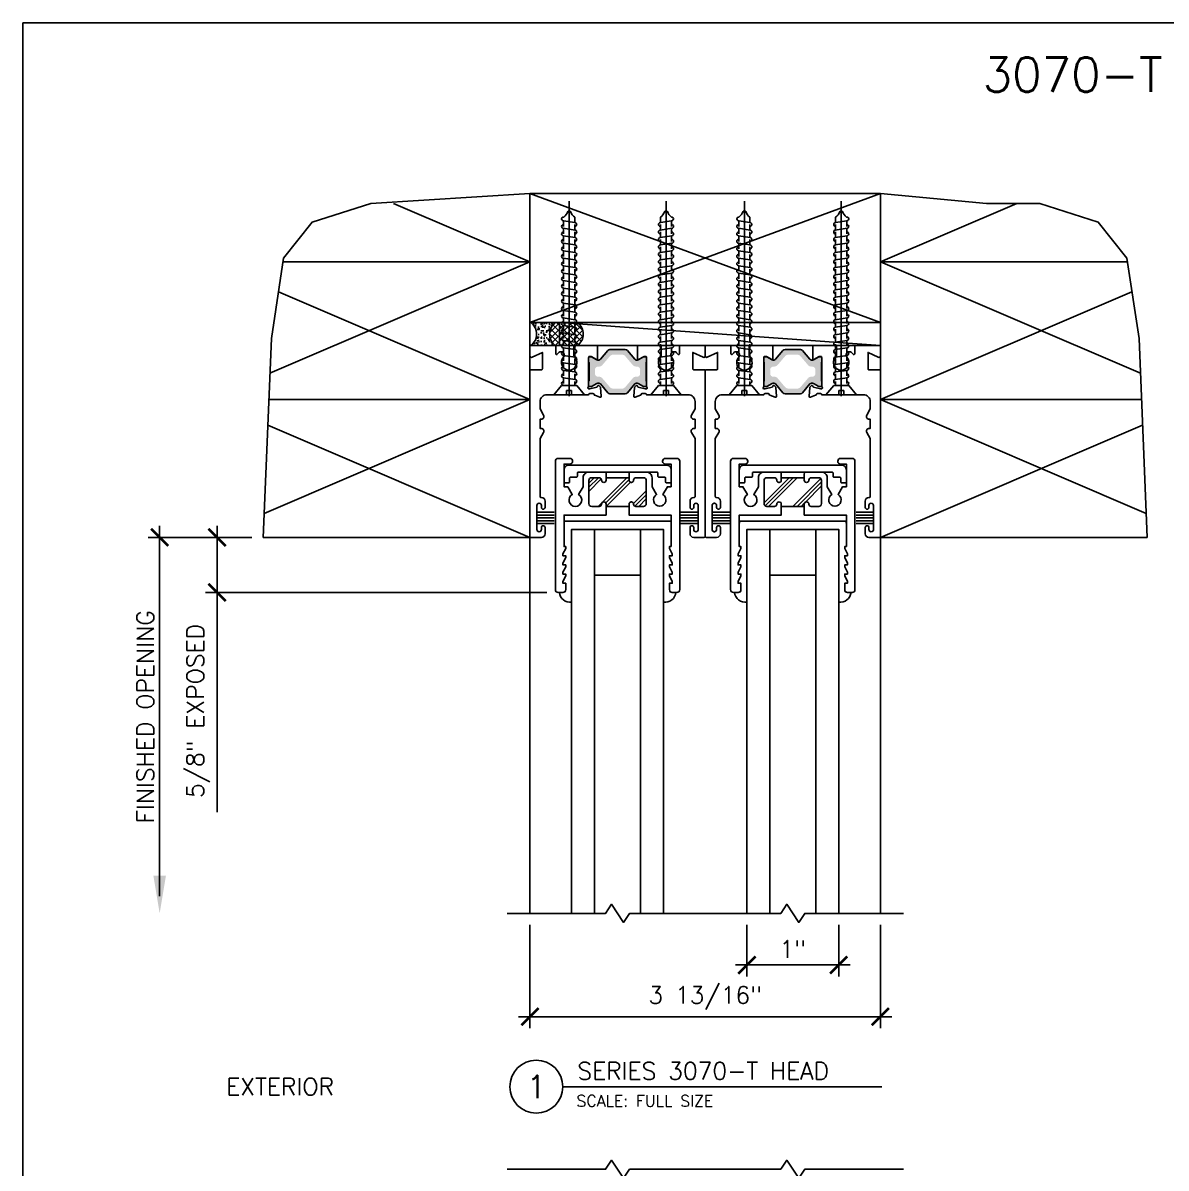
# Model space of a CAD drawing. Header units: inches. Extents: x 819.8 to 852.5, y 498 to 521.
# Drawn here: x 819.84 to 832.29, y 508.57 to 521.03 of the extents above; entities that cross this region are included whole.
import ezdxf
from ezdxf.enums import TextEntityAlignment as Align

# ---------------------------------------------------------------- set-up
doc = ezdxf.new("R2010")
doc.units = ezdxf.units.IN
doc.header["$MEASUREMENT"] = 0
for name, color, linetype in [('BREAK', 6, 'Continuous'), ('DIM', 140, 'Continuous'), ('DIM @ 1', 140, 'Continuous'), ('DTLBUBBLE', 6, 'Continuous'), ('FRAME', 1, 'Continuous'), ('GEOMETRY', 7, 'Continuous'), ('GLASS', 7, 'Continuous'), ('I-STRUT', 7, 'Continuous'), ('SEAL', 7, 'Continuous'), ('SHIM', 1, 'Continuous'), ('TEXT', 7, 'Continuous'), ('VENT', 5, 'Continuous')]:
    doc.layers.add(name, color=color, linetype=linetype)
doc.layers.add('NO PLOT', color=40, linetype='Continuous', plot=False)
doc.layers.add('VIEWPORT LAYOUT', color=40, linetype='Continuous', plot=False)
doc.styles.add('SIMPLEX1', font='simplex.shx')
doc.styles.get("Standard").update_dxf_attribs({"font": 'romans.shx'})
doc.dimstyles.new('1X1', dxfattribs={"dimtxt": 0.1875, "dimasz": 0.1875, "dimexe": 0.125, "dimexo": 0.125, "dimgap": 0.062, "dimtad": 1, "dimdec": 4, "dimzin": 11, "dimdsep": 46, "dimlunit": 5, "dimtxsty": 'Standard', "dimblk1": 'ARCHTICK', "dimblk2": 'ARCHTICK', "dimsah": 1, "dimcen": 0, "dimdle": 0.125, "dimadec": 0, "dimazin": 0, "dimtfac": 1, "dimtdec": 4, "dimtofl": 0, "dimtmove": 0, "dimatfit": 3, "dimldrblk": 'ARROW', "dimfxl": 0, "dimfrac": 2, "dimtolj": 1, "dimtzin": 0, "dimarcsym": 0})
doc.dimstyles.new('1X1T-A', dxfattribs={"dimtxt": 0.1875, "dimasz": 0.1875, "dimexe": 0.125, "dimexo": 0.125, "dimgap": 0.062, "dimtad": 1, "dimdec": 5, "dimdsep": 46, "dimlunit": 4, "dimtxsty": 'SIMPLEX1', "dimblk1": 'ARCHTICK', "dimblk2": 'ARROW', "dimsah": 1, "dimcen": 0, "dimdle": 0.125, "dimse2": 1, "dimadec": 0, "dimazin": 0, "dimtfac": 1, "dimtdec": 5, "dimtofl": 0, "dimtmove": 0, "dimatfit": 3, "dimldrblk": 'ARCHTICK', "dimfxl": 0, "dimfrac": 2, "dimtolj": 1, "dimtzin": 0, "dimarcsym": 0})

# ---------------------------------------------------------------- blocks, each defined once
blk = doc.blocks.new('PAPER-SPACE')
blk.add_lwpolyline([(0, 0), (784.37, 0), (784.37, 553.2), (0, 553.2)], close=True)
blk = doc.blocks.new('3700-HEAD')
at = {"layer": 'I-STRUT'}
h = blk.add_hatch(color=256, dxfattribs=at)
h.dxf.hatch_style = 1
edge = h.paths.add_edge_path(flags=16)
edge.add_arc((0.753, 1.692), 0.0472, 39.9998, 90, ccw=False)
edge.add_line((0.789, 1.722), (0.87, 1.626))
edge.add_arc((0.906, 1.657), 0.0472, 219.9998, 270)
edge.add_line((0.906, 1.609), (1.002, 1.609))
edge.add_arc((1.002, 1.657), 0.0472, 270, 320.0002)
edge.add_line((1.038, 1.626), (1.119, 1.722))
edge.add_arc((1.155, 1.692), 0.0472, 90, 140.0002, ccw=False)
edge.add_line((1.155, 1.739), (1.165, 1.739))
edge.add_arc((1.165, 1.774), 0.0355, 270.7985, 360)
edge.add_line((1.2, 1.774), (1.2, 1.814))
edge.add_arc((1.165, 1.814), 0.0355, 0, 89.2015)
edge.add_line((1.165, 1.85), (1.155, 1.85))
edge.add_arc((1.155, 1.897), 0.0472, 219.9998, 270, ccw=False)
edge.add_line((1.119, 1.867), (1.038, 1.962))
edge.add_arc((1.002, 1.932), 0.0472, 39.9998, 90)
edge.add_line((1.002, 1.979), (0.906, 1.979))
edge.add_arc((0.906, 1.932), 0.0472, 90, 140.0002)
edge.add_line((0.87, 1.962), (0.789, 1.867))
edge.add_arc((0.753, 1.897), 0.0472, 270, 320.0002, ccw=False)
edge.add_line((0.753, 1.85), (0.743, 1.85))
edge.add_arc((0.743, 1.814), 0.0355, 90.7985, 180)
edge.add_line((0.708, 1.814), (0.708, 1.774))
edge.add_arc((0.743, 1.774), 0.0355, 180, 269.2015)
edge.add_line((0.743, 1.739), (0.753, 1.739))
edge = h.paths.add_edge_path()
edge.add_arc((0.744, 1.948), 0.0302, 239.9999, 319.9998)
edge.add_line((0.767, 1.929), (0.847, 2.024))
edge.add_arc((0.87, 2.004), 0.0302, 90, 139.9998, ccw=False)
edge.add_line((0.87, 2.034), (1.038, 2.034))
edge.add_arc((1.038, 2.004), 0.0302, 40.0002, 90, ccw=False)
edge.add_line((1.061, 2.024), (1.141, 1.929))
edge.add_arc((1.164, 1.948), 0.0302, 220.0002, 300.0001)
edge.add_line((1.179, 1.922), (1.237, 1.955))
edge.add_arc((1.243, 1.945), 0.0119, 90, 120.0001, ccw=False)
edge.add_line((1.243, 1.957), (1.257, 1.957))
edge.add_arc((1.257, 1.945), 0.0119, 0.069, 90.069, ccw=False)
edge.add_line((1.269, 1.945), (1.269, 1.902))
edge.add_arc((1.259, 1.902), 0.00991, -53.1301, 0, ccw=False)
edge.add_line((1.265, 1.894), (1.265, 1.694))
edge.add_arc((1.259, 1.686), 0.00991, 0, 53.1301, ccw=False)
edge.add_line((1.269, 1.686), (1.269, 1.643))
edge.add_arc((1.257, 1.643), 0.0119, 270, 360, ccw=False)
edge.add_line((1.257, 1.632), (1.243, 1.632))
edge.add_arc((1.243, 1.643), 0.0119, 239.9999, 270, ccw=False)
edge.add_line((1.237, 1.633), (1.179, 1.666))
edge.add_arc((1.164, 1.64), 0.0302, 59.9999, 139.9998)
edge.add_line((1.141, 1.66), (1.061, 1.565))
edge.add_arc((1.038, 1.584), 0.0302, 270, 319.9998, ccw=False)
edge.add_line((1.038, 1.554), (0.87, 1.554))
edge.add_arc((0.87, 1.584), 0.0302, 220.0002, 270, ccw=False)
edge.add_line((0.847, 1.565), (0.767, 1.66))
edge.add_arc((0.744, 1.64), 0.0302, 40.0002, 120.0001)
edge.add_line((0.729, 1.666), (0.671, 1.633))
edge.add_arc((0.665, 1.643), 0.0119, 270, 300.0001, ccw=False)
edge.add_line((0.665, 1.632), (0.651, 1.632))
edge.add_arc((0.651, 1.643), 0.0119, 180, 270, ccw=False)
edge.add_line((0.639, 1.643), (0.639, 1.686))
edge.add_arc((0.649, 1.686), 0.00991, 126.8699, 180, ccw=False)
edge.add_line((0.643, 1.694), (0.643, 1.894))
edge.add_arc((0.649, 1.902), 0.00991, 180, 233.1301, ccw=False)
edge.add_line((0.639, 1.902), (0.639, 1.945))
edge.add_arc((0.651, 1.945), 0.0119, 89.931, 179.931, ccw=False)
edge.add_line((0.651, 1.957), (0.665, 1.957))
edge.add_arc((0.665, 1.945), 0.0119, 59.9999, 90, ccw=False)
edge.add_line((0.671, 1.955), (0.729, 1.922))
for points in [[(0.11, 1.388), (0.148, 1.322, -0.57735), (0.122, 1.277), (0.11, 1.277), (0.11, 1.177), (0.122, 1.177, -0.57735), (0.148, 1.132), (0.11, 1.066), (0.11, 0.434, 0.414214), (0.12, 0.424), (0.125, 0.424, -0.414214), (0.165, 0.384), (0.165, 0.317, -0.414214), (0.145, 0.297), (0.144, 0.297, -0.414214), (0.125, 0.317), (0.125, 0.338, 0.414214), (0.1, 0.362), (0.099, 0.362, 0.414214), (0.075, 0.338), (0.075, 0.077, 0.414214), (0.099, 0.052), (0.1, 0.052, 0.414214), (0.125, 0.077), (0.125, 0.098, -0.414214), (0.144, 0.117), (0.145, 0.117, -0.414214), (0.165, 0.098), (0.165, 0.03, -0.414214), (0.125, -0.01), (0.01, -0.01, -0.414214), (0, 0), (0, 1.805, -0.414214), (0.01, 1.815), (0.125, 1.815, 0.414214), (0.135, 1.825), (0.135, 2.003), (0.023, 1.951, -0.546624), (0, 1.966), (0, 2.068, -0.414214), (0.01, 2.078), (0.27, 2.078, -0.414214), (0.28, 2.068), (0.28, 1.99, 0.733941), (0.298, 1.984, -0.034035), (0.311, 2, -0.505732), (0.369, 1.994), (0.369, 1.993, -0.327538), (0.365, 1.951, 0.652778), (0.427, 1.81, 0.660027), (0.487, 1.952, -0.193039), (0.479, 1.973), (0.479, 2.068, -0.414214), (0.489, 2.078), (0.727, 2.078, -0.414214), (0.737, 2.068), (0.737, 1.933, -0.585524), (0.725, 1.926), (0.666, 1.959, 0.137872), (0.659, 1.961), (0.651, 1.961, 0.414214), (0.639, 1.949), (0.639, 1.636, -0.213422), (0.635, 1.627, 0.6885), (0.643, 1.606), (0.649, 1.606, 0.065543), (0.652, 1.607), (0.728, 1.627, 0.267949), (0.736, 1.635), (0.738, 1.64, -0.57735), (0.751, 1.643), (0.765, 1.629, -0.176327), (0.769, 1.622), (0.777, 1.529, -0.548619), (0.761, 1.516), (0.705, 1.537, -0.263725), (0.698, 1.545, 0.359508), (0.686, 1.555), (0.651, 1.555, 0.414214), (0.639, 1.543), (0.185, 1.543, 0.414214), (0.11, 1.468), (0.11, 1.388)], [(1.798, 1.388), (1.76, 1.322, 0.57735), (1.786, 1.277), (1.798, 1.277), (1.798, 1.177), (1.786, 1.177, 0.57735), (1.76, 1.132), (1.798, 1.066), (1.798, 0.434, -0.414214), (1.788, 0.424), (1.783, 0.424, 0.414214), (1.743, 0.384), (1.743, 0.317, 0.414214), (1.763, 0.297), (1.763, 0.297, 0.414214), (1.783, 0.317), (1.783, 0.338, -0.414214), (1.807, 0.362), (1.808, 0.362, -0.414214), (1.833, 0.338), (1.833, 0.077, -0.414214), (1.808, 0.052), (1.807, 0.052, -0.414214), (1.783, 0.077), (1.783, 0.098, 0.414214), (1.763, 0.117), (1.762, 0.117, 0.414214), (1.743, 0.098), (1.743, 0.03, 0.414214), (1.783, -0.01), (1.898, -0.01, 0.414214), (1.908, 0), (1.908, 1.805, 0.414214), (1.898, 1.815), (1.783, 1.815, -0.414214), (1.773, 1.825), (1.773, 2.003), (1.885, 1.951, 0.546624), (1.908, 1.966), (1.908, 2.068, 0.414214), (1.898, 2.078), (1.638, 2.078, 0.414214), (1.628, 2.068), (1.628, 1.99, -0.733941), (1.61, 1.984, 0.034035), (1.597, 2, 0.505732), (1.539, 1.994), (1.539, 1.993, 0.327538), (1.543, 1.951, -0.652778), (1.481, 1.81, -0.660027), (1.421, 1.952, 0.193039), (1.429, 1.973), (1.429, 2.068, 0.414214), (1.419, 2.078), (1.181, 2.078, 0.414214), (1.171, 2.068), (1.171, 1.933, 0.585524), (1.183, 1.926), (1.242, 1.959, -0.137872), (1.249, 1.961), (1.257, 1.961, -0.414214), (1.269, 1.949), (1.269, 1.636, 0.213422), (1.273, 1.627, -0.6885), (1.265, 1.606), (1.259, 1.606, -0.065543), (1.256, 1.607), (1.18, 1.627, -0.267949), (1.172, 1.635), (1.17, 1.64, 0.57735), (1.157, 1.643), (1.143, 1.629, 0.176327), (1.139, 1.622), (1.131, 1.529, 0.548619), (1.147, 1.516), (1.203, 1.537, 0.263725), (1.21, 1.545, -0.359508), (1.222, 1.555), (1.257, 1.555, -0.414214), (1.269, 1.543), (1.723, 1.543, -0.414214), (1.798, 1.468), (1.798, 1.388)]]:
    blk.add_lwpolyline(points, format="xyb")
blk.add_lwpolyline([(0.729, 1.922, 0.36397), (0.767, 1.929), (0.847, 2.024, -0.221694), (0.87, 2.034), (1.038, 2.034, -0.221694), (1.061, 2.024), (1.141, 1.929, 0.36397), (1.179, 1.922), (1.237, 1.955, -0.131653), (1.243, 1.957), (1.257, 1.957, -0.414214), (1.269, 1.945), (1.269, 1.902, -0.236068), (1.265, 1.894), (1.265, 1.694, -0.236068), (1.269, 1.686), (1.269, 1.643, -0.414214), (1.257, 1.632), (1.243, 1.632, -0.131653), (1.237, 1.633), (1.179, 1.666, 0.36397), (1.141, 1.66), (1.061, 1.565, -0.221694), (1.038, 1.554), (0.87, 1.554, -0.221694), (0.847, 1.565), (0.767, 1.66, 0.36397), (0.729, 1.666), (0.671, 1.633, -0.131653), (0.665, 1.632), (0.651, 1.632, -0.414214), (0.639, 1.643), (0.639, 1.686, -0.236068), (0.643, 1.694), (0.643, 1.894, -0.236068), (0.639, 1.902), (0.639, 1.945, -0.414214), (0.651, 1.957), (0.665, 1.957, -0.131653), (0.671, 1.955)], format="xyb", close=True, dxfattribs=at)
blk = doc.blocks.new('RALE-SREADER')
at = {"layer": 'GEOMETRY', "color": 1}
blk.add_lwpolyline([(0.135, -0.08), (0.07, -0.08, 0.414214), (0.06, -0.09), (0.06, -0.133, -0.414214), (0.05, -0.143), (0.01, -0.143, -0.414214), (0, -0.133), (0, 0, -0.414214), (0.05, 0.05), (1.116, 0.05, -0.414214), (1.166, 0), (1.166, -0.133, -0.414214), (1.156, -0.143), (1.116, -0.143, -0.414214), (1.106, -0.133), (1.106, -0.09, 0.414214), (1.096, -0.08), (1.031, -0.08, -0.414214), (1.021, -0.07), (1.021, -0.035, 0.414214), (1.011, -0.025), (0.155, -0.025, 0.414214), (0.145, -0.035), (0.145, -0.07, -0.414214)], format="xyb", close=True, dxfattribs=at)
blk = doc.blocks.new('3075 TOP RAIL')
h = blk.add_hatch()
h.set_pattern_fill('PLAST', angle=45, style=0)
h.paths.add_polyline_path([(-0.125, 0.312), (-0.125, 0.286, -0.414214), (-0.149, 0.262), (-0.151, 0.262, -0.414214), (-0.175, 0.286), (-0.175, 0.287, 0.414214), (-0.2, 0.312), (-0.282, 0.312, 0.414214), (-0.313, 0.281), (-0.313, 0.031, 0.414214), (-0.282, 0), (-0.2, 0, 0.414214), (-0.175, 0.025, -0.414214), (-0.15, 0.05), (-0.149, 0.05, -0.414214), (-0.125, 0.026), (-0.125, 0), (0.125, 0), (0.125, 0.026, -0.414214), (0.149, 0.05), (0.15, 0.05, -0.414214), (0.175, 0.025, 0.414214), (0.2, 0), (0.282, 0, 0.414214), (0.313, 0.031), (0.313, 0.281, 0.414214), (0.282, 0.312), (0.2, 0.312, 0.420325), (0.175, 0.286, -0.420203), (0.151, 0.262), (0.149, 0.262, -0.414214), (0.125, 0.286), (0.125, 0.312)])
at = {"color": 7}
for p, q in [((-0.125, 0.312), (0.125, 0.312)), ((0.125, 0), (-0.125, 0))]:
    blk.add_line(p, q, dxfattribs=at)
for points in [[(-0.149, 0.05), (-0.15, 0.05, 0.414214), (-0.175, 0.025, -0.414214), (-0.2, 0), (-0.282, 0, -0.414214), (-0.313, 0.031), (-0.313, 0.281, -0.414214), (-0.282, 0.312), (-0.2, 0.312, -0.414214), (-0.175, 0.287), (-0.175, 0.286, 0.414214), (-0.151, 0.262), (-0.149, 0.262, 0.414214), (-0.125, 0.286), (-0.125, 0.343), (-0.126, 0.374), (-0.156, 0.374), (-0.313, 0.374, 0.414214), (-0.375, 0.312), (-0.375, 0.214), (-0.425, 0.129, -3.732051), (-0.494, 0.129), (-0.543, 0.214), (-0.583, 0.214), (-0.583, 0.461), (-0.519, 0.461, 0.414214), (-0.49, 0.49), (-0.49, 0.492, 0.414214), (-0.521, 0.523), (-0.646, 0.523, 0.414214), (-0.677, 0.492), (-0.677, -0.906, 0.414214), (-0.646, -0.937), (-0.596, -0.937, 0.414214), (-0.565, -0.906), (-0.565, -0.837), (-0.595, -0.837), (-0.595, -0.817), (-0.565, -0.757), (-0.565, -0.737), (-0.595, -0.737), (-0.595, -0.717), (-0.565, -0.657), (-0.565, -0.637), (-0.595, -0.637), (-0.595, -0.617), (-0.565, -0.557), (-0.565, -0.537), (-0.595, -0.537), (-0.595, -0.517), (-0.565, -0.457), (-0.565, -0.437), (-0.583, -0.437), (-0.583, -0.094), (-0.125, -0.094), (-0.125, 0.026, 0.414214)], [(0.583, -0.437), (0.565, -0.437), (0.565, -0.457), (0.595, -0.517), (0.595, -0.537), (0.565, -0.537), (0.565, -0.557), (0.595, -0.617), (0.595, -0.637), (0.565, -0.637), (0.565, -0.657), (0.595, -0.717), (0.595, -0.737), (0.565, -0.737), (0.565, -0.757), (0.595, -0.817), (0.595, -0.837), (0.565, -0.837), (0.565, -0.906, 0.414214), (0.596, -0.937), (0.646, -0.937, 0.414214), (0.677, -0.906), (0.677, 0.492, 0.414214), (0.646, 0.523), (0.521, 0.523, 0.414214), (0.49, 0.492), (0.49, 0.49, 0.414214), (0.519, 0.461), (0.583, 0.461), (0.583, 0.214), (0.543, 0.214), (0.493, 0.129, -3.732051), (0.425, 0.129), (0.375, 0.214), (0.375, 0.312, 0.414214), (0.313, 0.374), (0.156, 0.374), (0.127, 0.374), (0.125, 0.343), (0.125, 0.286, 0.414214), (0.149, 0.262), (0.151, 0.262, 0.414214), (0.175, 0.286), (0.175, 0.287, -0.414214), (0.2, 0.312), (0.282, 0.312, -0.414214), (0.313, 0.281), (0.313, 0.031, -0.414214), (0.282, 0), (0.2, 0, -0.414214), (0.175, 0.025, 0.414214), (0.15, 0.05), (0.149, 0.05, 0.414214), (0.125, 0.026), (0.125, -0.094), (0.583, -0.094)]]:
    blk.add_lwpolyline(points, format="xyb", close=True)
blk.add_blockref('RALE-SREADER', (-0.583, 0.399))
blk = doc.blocks.new('A$C5A66615D')
for p, q in [((0.19, 0.124), (0, 0.124)), ((0.19, 0.093), (0, 0.093)), ((0.19, 0.062), (0, 0.062)), ((0.19, 0.031), (0, 0.031)), ((0.19, 0), (0, 0))]:
    blk.add_line(p, q)
blk = doc.blocks.new('*U138')
at = {"layer": 'FRAME'}
blk.add_blockref('3700-HEAD', (0, -2.068), dxfattribs=at)
at = {"layer": 'SEAL'}
blk.add_blockref('A$C5A66615D', (0.074, -1.928), dxfattribs=at)
at = {"layer": 'SEAL', "xscale": -1}
blk.add_blockref('A$C5A66615D', (1.834, -1.928), dxfattribs=at)
at = {"layer": 'VENT'}
blk.add_blockref('3075 TOP RAIL', (0.954, -1.741), dxfattribs=at)
blk = doc.blocks.new('*U174')
blk.add_lwpolyline([(1.179, 0.5), (1.161, 0.5), (1.161, 0.48), (1.191, 0.42), (1.191, 0.4), (1.161, 0.4), (1.161, 0.38), (1.191, 0.32), (1.191, 0.3), (1.161, 0.3), (1.161, 0.28), (1.191, 0.22), (1.191, 0.2), (1.161, 0.2), (1.161, 0.18), (1.191, 0.12), (1.191, 0.1), (1.161, 0.1), (1.161, 0.031, 0.414214), (1.192, 0), (1.23, 0, -0.438024), (1.096, -0.105), (1.096, 0.687), (0.096, 0.687), (0.096, -0.105, -0.438024), (-0.038, 0), (0, 0, 0.414214), (0.031, 0.031), (0.031, 0.1), (0.001, 0.1), (0.001, 0.12), (0.031, 0.18), (0.031, 0.2), (0.001, 0.2), (0.001, 0.22), (0.031, 0.28), (0.031, 0.3), (0.001, 0.3), (0.001, 0.32), (0.031, 0.38), (0.031, 0.4), (0.001, 0.4), (0.001, 0.42), (0.031, 0.48), (0.031, 0.5), (0.013, 0.5), (0.013, 0.713), (0.013, 0.749, -0.072616), (0.017, 0.776), (1.175, 0.776, -0.072616), (1.179, 0.749), (1.179, 0.713)], format="xyb", close=True)
at = {"layer": 'GLASS'}
for p, q in [((0.096, -3.493), (0.096, 0.687)), ((0.096, 0.687), (1.096, 0.687)), ((0.346, 0.687), (0.346, -3.493)), ((0.846, -3.493), (0.846, 0.687)), ((1.096, 0.687), (1.096, -3.493)), ((0.846, 0.187), (0.346, 0.187))]:
    blk.add_line(p, q, dxfattribs=at)
blk = doc.blocks.new('*U175')
blk.add_lwpolyline([(1.179, 0.5), (1.161, 0.5), (1.161, 0.48), (1.191, 0.42), (1.191, 0.4), (1.161, 0.4), (1.161, 0.38), (1.191, 0.32), (1.191, 0.3), (1.161, 0.3), (1.161, 0.28), (1.191, 0.22), (1.191, 0.2), (1.161, 0.2), (1.161, 0.18), (1.191, 0.12), (1.191, 0.1), (1.161, 0.1), (1.161, 0.031, 0.414214), (1.192, 0), (1.23, 0, -0.438024), (1.096, -0.105), (1.096, 0.687), (0.096, 0.687), (0.096, -0.105, -0.438024), (-0.038, 0), (0, 0, 0.414214), (0.031, 0.031), (0.031, 0.1), (0.001, 0.1), (0.001, 0.12), (0.031, 0.18), (0.031, 0.2), (0.001, 0.2), (0.001, 0.22), (0.031, 0.28), (0.031, 0.3), (0.001, 0.3), (0.001, 0.32), (0.031, 0.38), (0.031, 0.4), (0.001, 0.4), (0.001, 0.42), (0.031, 0.48), (0.031, 0.5), (0.013, 0.5), (0.013, 0.713), (0.013, 0.749, -0.072616), (0.017, 0.776), (1.175, 0.776, -0.072616), (1.179, 0.749), (1.179, 0.713)], format="xyb", close=True)
at = {"layer": 'GLASS'}
for p, q in [((0.096, -3.493), (0.096, 0.687)), ((0.096, 0.687), (1.096, 0.687)), ((0.346, 0.687), (0.346, -3.493)), ((0.846, -3.493), (0.846, 0.687)), ((1.096, 0.687), (1.096, -3.493)), ((0.846, 0.187), (0.346, 0.187))]:
    blk.add_line(p, q, dxfattribs=at)
blk = doc.blocks.new('Flat_HD_#8x2p00')
for p, q in [((-0.027, 0.043), (-0.166, 0.043)), ((-0.166, 0.043), (-0.082, -0.057)), ((-0.027, 0.043), (-0.027, -0.002)), ((0, 0.06), (0, -2.063)), ((0.166, 0.043), (0.027, 0.043)), ((0.027, 0.043), (0.027, -0.002)), ((0.166, 0.043), (0.082, -0.057)), ((0.082, -0.057), (-0.082, -0.057)), ((0.027, -0.002), (-0.027, -0.002)), ((0.061, -1.831), (-0.061, -1.849))]:
    blk.add_line(p, q)
at = {"linetype": 'Continuous'}
for p, q in [((-0.044, -0.057), (-0.065, -0.06)), ((0.065, -0.122), (-0.065, -0.141)), ((-0.061, -0.057), (-0.061, -0.059)), ((-0.061, -0.08), (-0.061, -0.141)), ((0.061, -0.057), (0.061, -0.102)), ((0.061, -0.123), (0.061, -0.183)), ((0.065, -0.204), (-0.065, -0.222)), ((-0.061, -0.162), (-0.061, -0.222)), ((-0.061, -0.243), (-0.061, -0.303)), ((0.061, -0.204), (0.061, -0.264)), ((0.065, -0.285), (-0.065, -0.304)), ((0.065, -0.366), (-0.065, -0.385)), ((-0.061, -0.324), (-0.061, -0.385)), ((0.061, -0.286), (0.061, -0.346)), ((0.061, -0.367), (0.061, -0.427)), ((0.065, -0.448), (-0.065, -0.466)), ((-0.061, -0.406), (-0.061, -0.466)), ((-0.061, -0.487), (-0.061, -0.547)), ((0.061, -0.448), (0.061, -0.508)), ((0.065, -0.529), (-0.065, -0.548)), ((0.065, -0.61), (-0.065, -0.629)), ((-0.061, -0.569), (-0.061, -0.629)), ((0.061, -0.53), (0.061, -0.59)), ((0.061, -0.611), (0.061, -0.671)), ((0.065, -0.692), (-0.065, -0.71)), ((-0.061, -0.65), (-0.061, -0.71)), ((-0.061, -0.731), (-0.061, -0.791)), ((0.061, -0.692), (0.061, -0.752)), ((0.065, -0.773), (-0.065, -0.792)), ((0.065, -0.854), (-0.065, -0.873)), ((-0.061, -0.813), (-0.061, -0.873)), ((0.061, -0.774), (0.061, -0.834)), ((0.061, -0.855), (0.061, -0.915)), ((0.065, -0.936), (-0.065, -0.954)), ((-0.061, -0.894), (-0.061, -0.954)), ((-0.061, -0.975), (-0.061, -1.036)), ((0.061, -0.936), (0.061, -0.996)), ((0.065, -1.017), (-0.065, -1.036)), ((0.065, -1.098), (-0.065, -1.117)), ((-0.061, -1.057), (-0.061, -1.117)), ((0.061, -1.018), (0.061, -1.078)), ((0.061, -1.099), (0.061, -1.159)), ((0.065, -1.18), (-0.065, -1.199)), ((-0.061, -1.138), (-0.061, -1.198)), ((-0.061, -1.219), (-0.061, -1.28)), ((0.061, -1.18), (0.061, -1.24)), ((0.065, -1.261), (-0.065, -1.28)), ((0.065, -1.342), (-0.065, -1.361)), ((-0.061, -1.301), (-0.061, -1.361)), ((0.061, -1.262), (0.061, -1.322)), ((0.061, -1.343), (0.061, -1.403)), ((0.065, -1.424), (-0.065, -1.443)), ((-0.061, -1.382), (-0.061, -1.442)), ((-0.061, -1.463), (-0.061, -1.524)), ((0.061, -1.424), (0.061, -1.484)), ((0.065, -1.505), (-0.065, -1.524)), ((0.065, -1.587), (-0.065, -1.605)), ((-0.061, -1.545), (-0.061, -1.605)), ((0.061, -1.506), (0.061, -1.566)), ((0.061, -1.587), (0.061, -1.647)), ((0.065, -1.668), (-0.065, -1.687)), ((-0.061, -1.626), (-0.061, -1.686)), ((-0.061, -1.707), (-0.061, -1.768)), ((0.061, -1.669), (0.061, -1.728)), ((0.065, -1.749), (-0.065, -1.768)), ((-0.061, -1.789), (-0.061, -1.849)), ((0.061, -1.75), (0.061, -1.81)), ((0.061, -1.831), (0.061, -1.889)), ((-0.006, -1.957), (0.006, -1.957))]:
    blk.add_line(p, q, dxfattribs=at)
for centre, radius, start, end in [((-0.061, -0.08), 0.0211, 90, 270), ((-0.061, -0.08), 0.0211, 90, 270), ((0.061, -0.102), 0.0211, 270, 90), ((-0.061, -0.162), 0.0211, 90, 270), ((-0.061, -0.162), 0.0211, 90, 270), ((-0.061, -0.243), 0.0211, 90, 270), ((0.061, -0.183), 0.0211, 270, 90), ((0.061, -0.264), 0.0211, 270, 90), ((-0.061, -0.324), 0.0211, 90, 270), ((-0.061, -0.324), 0.0211, 90, 270), ((0.061, -0.346), 0.0211, 270, 90), ((-0.061, -0.406), 0.0211, 90, 270), ((-0.061, -0.487), 0.0211, 90, 270), ((0.061, -0.427), 0.0211, 270, 90), ((0.061, -0.508), 0.0211, 270, 90), ((-0.061, -0.569), 0.0211, 90, 270), ((-0.061, -0.569), 0.0211, 90, 270), ((0.061, -0.59), 0.0211, 270, 90), ((-0.061, -0.65), 0.0211, 90, 270), ((-0.061, -0.65), 0.0211, 90, 270), ((-0.061, -0.731), 0.0211, 90, 270), ((0.061, -0.671), 0.0211, 270, 90), ((0.061, -0.752), 0.0211, 270, 90), ((-0.061, -0.813), 0.0211, 90, 270), ((-0.061, -0.813), 0.0211, 90, 270), ((0.061, -0.834), 0.0211, 270, 90), ((-0.061, -0.894), 0.0211, 90, 270), ((-0.061, -0.975), 0.0211, 90, 270), ((-0.061, -0.975), 0.0211, 90, 270), ((0.061, -0.915), 0.0211, 270, 90), ((0.061, -0.996), 0.0211, 270, 90), ((-0.061, -1.057), 0.0211, 90, 270), ((-0.061, -1.138), 0.0211, 90, 270), ((-0.061, -1.138), 0.0211, 90, 270), ((0.061, -1.078), 0.0211, 270, 90), ((-0.061, -1.219), 0.0211, 90, 270), ((0.061, -1.159), 0.0211, 270, 90), ((0.061, -1.24), 0.0211, 270, 90), ((-0.061, -1.301), 0.0211, 90, 270), ((-0.061, -1.301), 0.0211, 90, 270), ((-0.061, -1.382), 0.0211, 90, 270), ((0.061, -1.322), 0.0211, 270, 90), ((-0.061, -1.463), 0.0211, 90, 270), ((-0.061, -1.463), 0.0211, 90, 270), ((0.061, -1.403), 0.0211, 270, 90), ((0.061, -1.484), 0.0211, 270, 90), ((-0.061, -1.545), 0.0211, 90, 270), ((-0.061, -1.626), 0.0211, 90, 270), ((-0.061, -1.626), 0.0211, 90, 270), ((0.061, -1.566), 0.0211, 270, 90), ((-0.061, -1.707), 0.0211, 90, 270), ((0.061, -1.647), 0.0211, 270, 90), ((0.061, -1.728), 0.0211, 270, 90), ((-0.061, -1.789), 0.0211, 90, 270), ((-0.061, -1.789), 0.0211, 90, 270), ((-0.061, -1.87), 0.0211, 90, 276.2091), ((0.061, -1.81), 0.0211, 270, 90), ((-0.137, -1.996), 0.131, 20.7051, 53.331), ((-0.006, -1.948), 0.00861, 191.7651, 270), ((0.006, -1.948), 0.00861, 270, 348.2349), ((0.137, -1.996), 0.131, 125.4362, 159.2949)]:
    blk.add_arc(centre, radius, start, end, dxfattribs=at)
blk = doc.blocks.new('_ARCHTICK')
at = {"color": 0, "linetype": 'ByBlock', "const_width": 0.15}
blk.add_lwpolyline([(-0.5, -0.5), (0.5, 0.5)], dxfattribs=at)
blk = doc.blocks.new('ARROW')
at = {"color": 0, "linetype": 'ByBlock'}
blk.add_solid([(-2.197, -0.366), (-2.197, 0.366), (0, 0)], dxfattribs=at)
at = {"layer": 'DEFPOINTS', "color": 0, "linetype": 'ByBlock'}
blk.add_point((0, 0), dxfattribs=at)
blk = doc.blocks.new('*D140')
at = {"layer": 'DEFPOINTS', "color": 0}
for p in [(822.454, 515.432), (821.326, 511.339), (825.108, 511.339)]:
    blk.add_point(p, dxfattribs=at)
at = {"layer": 'DIM', "color": 0, "lineweight": -2}
for p, q in [((821.326, 515.557), (821.326, 511.527)), ((822.329, 515.432), (821.201, 515.432))]:
    blk.add_line(p, q, dxfattribs=at)
at = {"layer": 'DIM', "color": 0, "lineweight": -2, "xscale": 0.1875, "yscale": 0.1875, "zscale": 0.1875}
for name, p, rotation in [('_ARCHTICK', (821.326, 515.432), 90), ('ARROW', (821.326, 511.339), 270)]:
    blk.add_blockref(name, p, dxfattribs=dict(at, rotation=rotation))
at = {"layer": 'DIM', "color": 0, "insert": (821.17, 513.479), "char_height": 0.1875, "attachment_point": 5, "rotation": 90}
blk.add_mtext('\\A1;FINISHED OPENING', dxfattribs=at)
blk = doc.blocks.new('*D144')
at = {"layer": 'DEFPOINTS', "color": 0}
for p in [(825.358, 511.339), (829.174, 511.339), (829.174, 510.214)]:
    blk.add_point(p, dxfattribs=at)
at = {"layer": 'DIM', "color": 0, "lineweight": -2}
for p, q in [((825.358, 511.214), (825.358, 510.089)), ((829.174, 511.214), (829.174, 510.089)), ((825.233, 510.214), (829.299, 510.214))]:
    blk.add_line(p, q, dxfattribs=at)
at = {"layer": 'DIM', "color": 0, "lineweight": -2, "xscale": 0.1875, "yscale": 0.1875, "zscale": 0.1875, "rotation": 180}
blk.add_blockref('_ARCHTICK', (825.358, 510.214), dxfattribs=at)
at = {"layer": 'DIM', "color": 0, "lineweight": -2, "xscale": 0.1875, "yscale": 0.1875, "zscale": 0.1875}
blk.add_blockref('_ARCHTICK', (829.174, 510.214), dxfattribs=at)
at = {"layer": 'DIM', "color": 0, "insert": (827.266, 510.419), "char_height": 0.1875, "attachment_point": 5}
blk.add_mtext('\\A1;3 13/16"', dxfattribs=at)
blk = doc.blocks.new('*D143')
at = {"layer": 'DEFPOINTS', "color": 0}
for p in [(827.72, 511.339), (828.72, 511.339), (828.72, 510.777)]:
    blk.add_point(p, dxfattribs=at)
at = {"layer": 'DIM', "color": 0, "lineweight": -2}
for p, q in [((827.72, 511.214), (827.72, 510.652)), ((828.72, 511.214), (828.72, 510.652)), ((827.595, 510.777), (828.845, 510.777))]:
    blk.add_line(p, q, dxfattribs=at)
at = {"layer": 'DIM', "color": 0, "lineweight": -2, "xscale": 0.1875, "yscale": 0.1875, "zscale": 0.1875, "rotation": 180}
blk.add_blockref('_ARCHTICK', (827.72, 510.777), dxfattribs=at)
at = {"layer": 'DIM', "color": 0, "lineweight": -2, "xscale": 0.1875, "yscale": 0.1875, "zscale": 0.1875}
blk.add_blockref('_ARCHTICK', (828.72, 510.777), dxfattribs=at)
at = {"layer": 'DIM', "color": 0, "insert": (828.22, 510.95), "char_height": 0.1875, "attachment_point": 5}
blk.add_mtext('\\A1;1"', dxfattribs=at)
blk = doc.blocks.new('*D172')
at = {"layer": 'DEFPOINTS', "color": 0}
for p in [(822.454, 515.432), (821.951, 514.833), (825.666, 514.833)]:
    blk.add_point(p, dxfattribs=at)
at = {"layer": 'DIM', "color": 0, "lineweight": -2}
for p, q in [((821.951, 515.557), (821.951, 514.833)), ((822.329, 515.432), (821.826, 515.432)), ((825.541, 514.833), (821.826, 514.833)), ((821.951, 514.833), (821.951, 512.441))]:
    blk.add_line(p, q, dxfattribs=at)
at = {"layer": 'DIM', "color": 0, "lineweight": -2, "xscale": 0.1875, "yscale": 0.1875, "zscale": 0.1875}
for p, rotation in [((821.951, 515.432), 90), ((821.951, 514.833), 270)]:
    blk.add_blockref('_ARCHTICK', p, dxfattribs=dict(at, rotation=rotation))
at = {"layer": 'DIM', "color": 0, "insert": (821.746, 513.543), "char_height": 0.1875, "attachment_point": 5, "rotation": 90}
blk.add_mtext('\\A1;5/8" EXPOSED', dxfattribs=at)

msp = doc.modelspace()

# ---------------------------------------------------------------- hatches: boundary and pattern name
at = {"layer": 'SHIM'}
h = msp.add_hatch(dxfattribs=at)
h.set_pattern_fill('AR-SAND', color=256, scale=0.03, angle=90, style=0)
h.set_pattern_definition([(127.5, (825.3682, 517.520047), (-0.057805, -0.00189), [0, -0.0456, 0, -0.051, 0, -0.04875]), (97.5, (825.3682, 517.52005), (-0.084664, 0.053093), [0, -0.0246, 0, -0.0411, 0, -0.01575]), (57.5, (825.3682, 517.483147), (-0.00017, 0.093424), [0, -0.015, 0, -0.054, 0, -0.0705]), (47.5, (825.3682, 517.48315), (-0.02633, 0.090184), [0, -0.0075, 0, -0.0354, 0, -0.0405])])
edge = h.paths.add_edge_path()
edge.add_arc((825.729143, 517.645047), 0.157008, 127.2371244, 232.7628756, ccw=False)
edge.add_line((825.634135, 517.770047), (825.368198, 517.770047))
edge.add_arc((825.27319, 517.645047), 0.157008, -52.7628756, 52.7628756, ccw=False)
edge.add_line((825.368198, 517.520047), (825.634135, 517.520047))
h = msp.add_hatch(dxfattribs=at)
h.set_pattern_fill('ANSI37', color=256, scale=0.375, angle=180, style=0)
h.set_pattern_definition([(225, (825.3682, 517.520047), (0.0331456, -0.0331456), []), (315, (825.3682, 517.520047), (0.0331456, 0.0331456), [])])
edge = h.paths.add_edge_path()
edge.add_line((825.634135, 517.520047), (825.876085, 517.520047))
edge.add_arc((825.781077, 517.645047), 0.157008, 307.2371244, 412.7628756)
edge.add_line((825.876085, 517.770047), (825.634135, 517.770047))
edge.add_arc((825.729143, 517.645047), 0.157008, 127.2371244, 232.7628756)

# ---------------------------------------------------------------- linework, layer by layer
for p, q in [((825.358198, 519.177047), (829.174198, 519.177047)), ((829.174198, 517.770047), (825.358198, 519.177047)), ((829.174198, 519.177047), (825.358198, 517.770047)), ((825.358198, 517.770047), (825.358198, 519.177047)), ((825.358198, 517.677047), (825.358198, 519.177047)), ((829.174198, 517.677047), (829.174198, 519.177047)), ((825.358198, 518.432047), (823.872945, 519.068584)), ((829.174198, 518.432047), (830.659451, 519.068584)), ((825.358198, 518.432047), (822.526761, 517.218574)), ((829.174198, 518.432047), (832.005634, 517.218574)), ((825.358198, 516.932047), (822.619246, 518.105883)), ((829.174198, 516.932047), (831.913149, 518.105883)), ((825.358198, 516.177047), (825.358198, 517.677047)), ((829.174198, 516.177047), (829.174198, 517.677047)), ((825.358198, 516.932047), (822.464283, 515.691797)), ((829.174198, 516.932047), (832.068113, 515.691797)), ((825.358198, 515.432047), (822.503715, 516.655396)), ((829.174198, 515.432047), (832.02868, 516.655396))]:
    msp.add_line(p, q)
for points in [[(822.453653, 515.432047), (822.542198, 517.595786), (822.674565, 518.472119), (822.985685, 518.864957), (823.623641, 519.068584), (825.358198, 519.177047), (829.174198, 519.177047), (830.330968, 519.068584), (830.908754, 519.068584), (831.54671, 518.864957), (831.85783, 518.472119), (831.990198, 517.595786), (832.078742, 515.432047)], [(825.358198, 519.177047), (825.358198, 518.432047), (822.668512, 518.432047)], [(829.174198, 519.177047), (829.174198, 518.432047), (831.863883, 518.432047)], [(822.668512, 518.432047), (825.358198, 518.432047), (825.358198, 516.932047), (822.515036, 516.932047)], [(831.863883, 518.432047), (829.174198, 518.432047), (829.174198, 516.932047), (832.017359, 516.932047)], [(822.515036, 516.932047), (825.358198, 516.932047), (825.358198, 515.432047), (822.453653, 515.432047)], [(832.017359, 516.932047), (829.174198, 516.932047), (829.174198, 515.432047), (832.078742, 515.432047)]]:
    msp.add_lwpolyline(points)
at = {"layer": 'BREAK'}
for points in [[(825.108198, 511.339227), (826.181685, 511.339227), (826.246942, 511.437491), (826.377455, 511.240964), (826.442711, 511.339227), (828.089685, 511.339227), (828.154942, 511.437491), (828.285455, 511.240964), (828.350711, 511.339227), (829.424198, 511.339227)], [(825.108198, 508.55335), (826.181685, 508.55335), (826.246942, 508.651613), (826.377455, 508.455086), (826.442711, 508.55335), (828.089685, 508.55335), (828.154942, 508.651613), (828.285455, 508.455086), (828.350711, 508.55335), (829.425166, 508.55335)]]:
    msp.add_lwpolyline(points, dxfattribs=at)
at = {"layer": 'DTLBUBBLE'}
msp.add_line((825.715727, 509.452201), (829.188789, 509.452201), dxfattribs=at)
at = {"layer": 'FRAME'}
for points in [[(825.358198, 515.442047), (825.358198, 511.339227)], [(829.174198, 515.442047), (829.174198, 511.339227)]]:
    msp.add_lwpolyline(points, dxfattribs=at)
at = {"layer": 'NO PLOT'}
msp.add_circle((825.427343, 509.452201), 0.288384, dxfattribs=at)
at = {"layer": 'SHIM'}
for points in [[(825.634135, 517.520047, -0.496000572), (825.634135, 517.770047), (825.368198, 517.770047, -0.496000572), (825.368198, 517.520047)], [(825.634135, 517.520047), (825.876085, 517.520047, 0.496000572), (825.876085, 517.770047), (825.634135, 517.770047, 0.496000572)]]:
    msp.add_lwpolyline(points, format="xyb", close=True, dxfattribs=at)
msp.add_lwpolyline([(829.174198, 517.520047), (829.174198, 517.770047), (825.680198, 517.770047), (829.174198, 517.520047), (825.680198, 517.520047), (825.680198, 517.770047)], dxfattribs=at)

# ---------------------------------------------------------------- block references
at = {"layer": 'FRAME'}
for p in [(825.358198, 517.510047), (827.266198, 517.510047)]:
    msp.add_blockref('*U138', p, dxfattribs=at)
at = {"layer": 'GLASS'}
for name, p in [('*U174', (825.716198, 514.832547)), ('*U175', (827.624198, 514.832547))]:
    msp.add_blockref(name, p, dxfattribs=at)
at = {"layer": 'NO PLOT', "xscale": -1, "rotation": 180}
for p in [(825.784784, 517.028608), (827.692784, 517.028608)]:
    msp.add_blockref('Flat_HD_#8x2p00', p, dxfattribs=at)
at = {"layer": 'NO PLOT', "rotation": 180}
for p in [(826.839612, 517.028608), (828.747612, 517.028608)]:
    msp.add_blockref('Flat_HD_#8x2p00', p, dxfattribs=at)
at = {"layer": 'VIEWPORT LAYOUT', "xscale": 0.04166666666, "yscale": 0.04166666666, "zscale": 0.04166666666}
msp.add_blockref('PAPER-SPACE', (819.836769, 497.982894), dxfattribs=at)

# ---------------------------------------------------------------- texts
at = {"layer": 'NO PLOT'}
msp.add_text('1', height=0.25, dxfattribs=at).set_placement((825.428222, 509.327615), align=Align.CENTER)
msp.add_text('SCALE: FULL SIZE', height=0.125, dxfattribs=at).set_placement((825.864719, 509.23533))
at = {"layer": 'TEXT'}
msp.add_text('EXTERIOR', height=0.1875, dxfattribs=at).set_placement((822.638666, 509.452201), align=Align.MIDDLE_CENTER)
for s, insert, char_height, width, attachment_point in [('3070-T CONCEPT WALL CONDITIONS_OPTION 2', (836.177715, 520.657894), 0.375, 24.43103997, 2), ('SERIES 3070-T HEAD', (825.874727, 509.530185), 0.1875, 12.21551998, 7)]:
    msp.add_mtext(s, dxfattribs=dict(at, insert=insert, char_height=char_height, width=width, attachment_point=attachment_point))

# ---------------------------------------------------------------- dimensions: what is measured, and where the dimension line sits
at = {"layer": 'DIM'}
dim = msp.add_linear_dim(base=(821.326166, 511.339227), p1=(822.453653, 515.432047), p2=(825.108198, 511.339227), angle=90, text='FINISHED OPENING', dimstyle='1X1T-A', override={"dimtxsty": 'Standard'}, dxfattribs=at)
dim.commit()
dim.dimension.update_dxf_attribs({"geometry": '*D140', "text_midpoint": (821.170416, 513.479387)})
for base, p1, p2, picture, middle in [((829.174198, 510.214227), (825.358198, 511.339227), (829.174198, 511.339227), '*D144', (827.266198, 510.419084)), ((828.720188, 510.776727), (827.720188, 511.339227), (828.720188, 511.339227), '*D143', (828.220188, 510.950334))]:
    dim = msp.add_linear_dim(base=base, p1=p1, p2=p2, dimstyle='1X1', override={"dimpost": '"'}, dxfattribs=at)
    dim.commit()
    dim.dimension.update_dxf_attribs({"geometry": picture, "text_midpoint": middle})
at = {"layer": 'DIM @ 1'}
dim = msp.add_linear_dim(base=(821.951166, 514.832547), p1=(822.453653, 515.432047), p2=(825.666198, 514.832547), angle=90, text='<> EXPOSED', dimstyle='1X1', override={"dimscale": 1, "dimpost": '"', "dimtix": 0, "dimtofl": 0, "dimtmove": 0, "dimatfit": 3}, dxfattribs=at)
dim.commit()
dim.dimension.update_dxf_attribs({"geometry": '*D172', "text_midpoint": (821.746308, 513.542868)})

doc.saveas('drawing.dxf')
